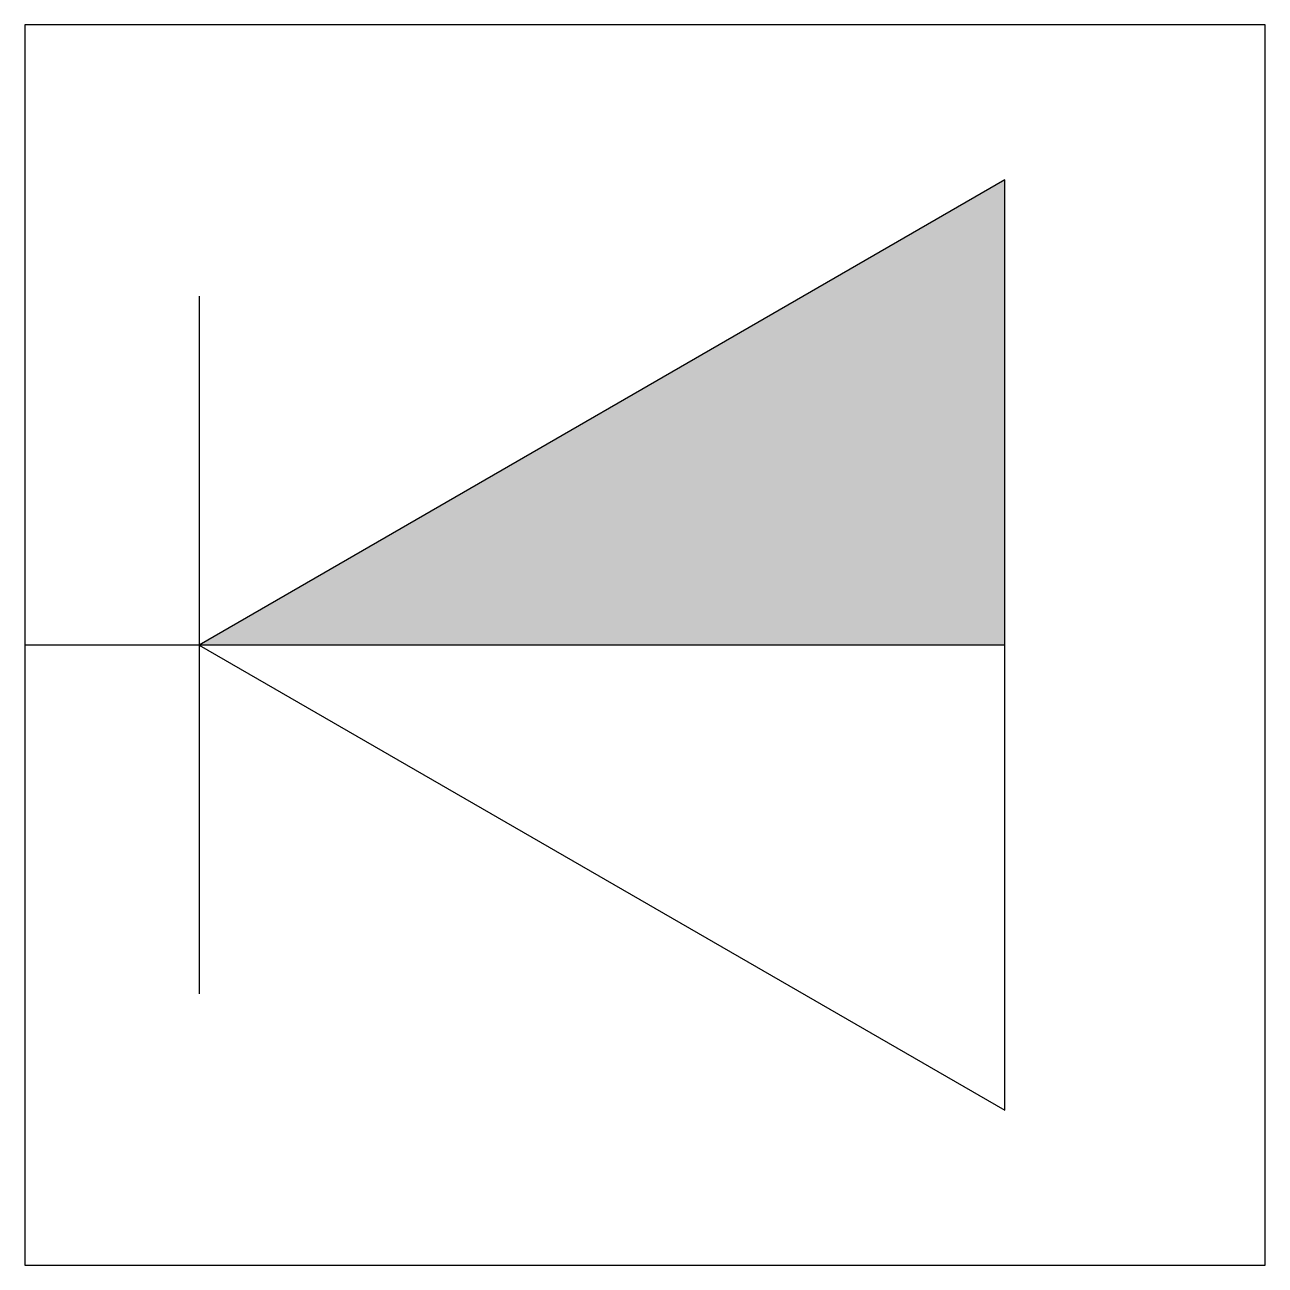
# Model space of a CAD drawing. Header units: millimetres. Extents: x -6083.272 to -6082.872, y -960.457 to -960.057.
import ezdxf

# ---------------------------------------------------------------- set-up
doc = ezdxf.new("R2010")
doc.units = ezdxf.units.MM
doc.layers.add('Tel_Símbolos', color=3, linetype='Continuous')

msp = doc.modelspace()

# ---------------------------------------------------------------- hatches: boundary and pattern name
at = {"layer": 'Tel_Símbolos'}
msp.add_hatch(color=1, dxfattribs=at).paths.add_polyline_path([(-6082.95565, -960.25664), (-6083.21545, -960.25664), (-6082.95565, -960.10664)])

# ---------------------------------------------------------------- linework, layer by layer
for p, q in [((-6083.21545, -960.14414), (-6083.21545, -960.36914)), ((-6082.95565, -960.25664), (-6083.2717, -960.25664))]:
    msp.add_line(p, q, dxfattribs=at)
at = {"layer": 'Tel_Símbolos', "color": 2}
msp.add_lwpolyline([(-6083.2717, -960.45664), (-6082.8717, -960.45664), (-6082.8717, -960.05664), (-6083.2717, -960.05664)], close=True, dxfattribs=at)
at = {"layer": 'Tel_Símbolos'}
msp.add_lwpolyline([(-6082.95565, -960.10664), (-6083.21545, -960.25664), (-6082.95565, -960.40664)], close=True, dxfattribs=at)

doc.saveas('drawing.dxf')
